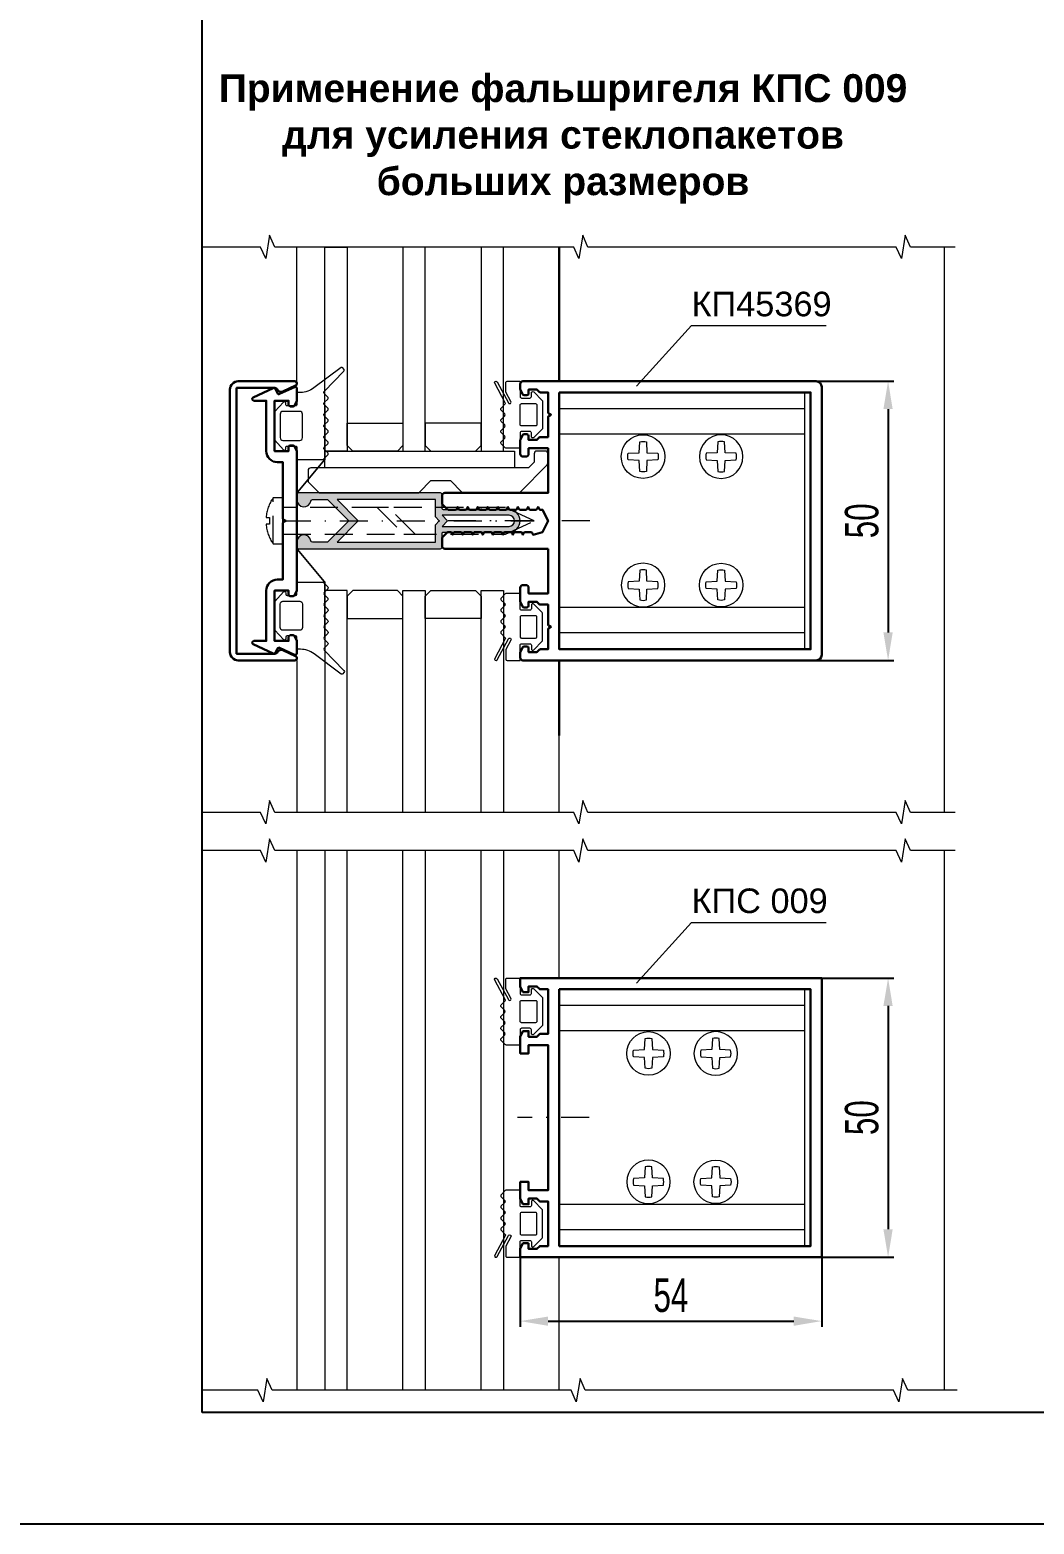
# Model space of a CAD drawing. Extents: x -37 to 8820, y -336 to 478.
# Drawn here: x 6724.6 to 6814.5, y 0 to 133.8 of the extents above; entities that cross this region are included whole.
import ezdxf

# ---------------------------------------------------------------- set-up
doc = ezdxf.new("R2010")
doc.units = 0
doc.header["$LTSCALE"] = 5
doc.linetypes.add('DASHDOT', pattern=[1, 0.5, -0.25, 0, -0.25])
doc.linetypes.add('HIDDEN', pattern=[0.375, 0.25, -0.125])
doc.layers.get('0').update_dxf_attribs({"linetype": 'CONTINUOUS', "lineweight": 30})
doc.layers.get('DEFPOINTS').update_dxf_attribs({"linetype": 'CONTINUOUS'})
for name, color, linetype, lineweight in [('1', 6, 'DASHDOT', 13), ('2', 3, 'HIDDEN', 13), ('Dimentions', 5, 'CONTINUOUS', 15), ('Glass', 5, 'CONTINUOUS', 20), ('Ал подклад', 7, 'CONTINUOUS', 20), ('Герлен', 7, 'CONTINUOUS', 60), ('Зигзаг', 1, 'CONTINUOUS', 15), ('Конструкции', 252, 'CONTINUOUS', 20), ('Подкладки', 1, 'CONTINUOUS', 20), ('Рамки', 1, 'CONTINUOUS', 15), ('Текстовый', 7, 'CONTINUOUS', 9), ('Уплотнители', 1, 'CONTINUOUS', 20), ('Штриховка', 1, 'CONTINUOUS', 5)]:
    doc.layers.add(name, color=color, linetype=linetype, lineweight=lineweight)
doc.layers.add('Скрытые', color=14, linetype='CONTINUOUS', plot=False)
doc.styles.add('3', font='RUSS.SHX', dxfattribs={"width": 0.7, "height": 3})
doc.styles.add('Каталожный', font='arial.ttf', dxfattribs={"height": 2.5})
doc.dimstyles.new('MX1_6', dxfattribs={"dimtxt": 3, "dimasz": 2.5, "dimexe": 0.5, "dimexo": 0, "dimgap": 0.8, "dimtad": 1, "dimlfac": 1.6, "dimdsep": 46, "dimtxsty": '3', "dimcen": 0, "dimclrd": 256, "dimclre": 256, "dimclrt": 256, "dimaunit": 1, "dimadec": 0, "dimazin": 0, "dimtfac": 1, "dimtmove": 0, "dimatfit": 1, "dimfxl": 1, "dimtvp": 1, "dimtolj": 1, "dimtzin": 0, "dimarcsym": 0})

# ---------------------------------------------------------------- blocks, each defined once
blk = doc.blocks.new('*D1503')
at = {"layer": 'DEFPOINTS', "color": 0, "transparency": 16777216}
for p in [(6768.5, 24.28), (6795.5, 23.9), (6795.5, 18.18)]:
    blk.add_point(p, dxfattribs=at)
at = {"layer": 'Dimentions', "lineweight": -2, "transparency": 16777216}
for p, q in [((6768.5, 24.28), (6768.5, 17.68)), ((6795.5, 23.9), (6795.5, 17.68)), ((6771, 18.18), (6793, 18.18))]:
    blk.add_line(p, q, dxfattribs=at)
at = {"layer": 'Dimentions', "transparency": 16777216}
for points in [[(6771, 18.59), (6771, 17.76), (6768.5, 18.18)], [(6793, 18.59), (6793, 17.76), (6795.5, 18.18)]]:
    blk.add_solid(points, dxfattribs=at)
at = {"layer": 'Dimentions', "transparency": 16777216, "insert": (6782, 20.48), "char_height": 3, "attachment_point": 5, "style": '3'}
blk.add_mtext('\\A1;54', dxfattribs=at)
blk = doc.blocks.new('GVD82-42')
blk.add_lwpolyline([(-0.71, -0.71), (-2.67, -0.6, -0.110915), (-2.67, 0.6), (-0.71, 0.71), (-0.6, 2.67, -0.110915), (0.6, 2.67), (0.71, 0.71), (2.67, 0.6, -0.110915), (2.67, -0.6), (0.71, -0.71), (0.6, -2.67, -0.110915), (-0.6, -2.67)], format="xyb", close=True)
blk.add_circle((0, 0), 3.9)
blk = doc.blocks.new('upl6001')
at = {"layer": 'Уплотнители'}
for points in [[(3.63, 1.66), (1.96, 2.57, 0.124913), (1.84, 2.6), (0.25, 2.6, 0.414214), (0, 2.35), (0, 0), (2.75, 0, -0.414214), (3, -0.25), (3, -1.75, -0.414214), (2.75, -2), (2.1, -2, 0.668587), (1.92, -2.43), (3.43, -3.93, 0.198619), (3.6, -4), (8.4, -4, 0.198619), (8.57, -3.93), (10.08, -2.43, 0.668587), (9.9, -2), (9.25, -2, -0.414214), (9, -1.75), (9, -0.25, -0.414214), (9.25, 0), (12, 0), (12, 2.5, 0.198912), (11.93, 2.67), (11.18, 3.42, 0.414214), (10.82, 3.42), (10.18, 2.78, -0.414214), (9.82, 2.78), (9.18, 3.42, 0.414214), (8.82, 3.42), (8.18, 2.78, -0.414214), (7.82, 2.78), (7.18, 3.42, 0.414214), (6.82, 3.42), (6.18, 2.78, -0.414214), (5.82, 2.78), (5.18, 3.42, 0.414214), (4.82, 3.42), (4.13, 2.73, -0.332076), (3.84, 2.69), (0.37, 4.57, 1), (0.13, 4.13), (3.87, 2.1, -1)], [(4.25, -3), (7.75, -3, 0.414214), (8, -2.75), (8, -0.25, 0.414214), (7.75, 0), (4.25, 0, 0.414214), (4, -0.25), (4, -2.75, 0.414214)]]:
    blk.add_lwpolyline(points, format="xyb", close=True, dxfattribs=at)
blk = doc.blocks.new('tpu_007mm')
at = {"layer": 'Уплотнители'}
for points in [[(-2.15, 2, 0.414214), (-2.4, 1.75), (-2.4, 0.25, 0.414214), (-2.15, 0), (0, 0), (0, -4.62, -0.198912), (-0.06, -4.76), (-0.82, -5.53, -0.414214), (-1.18, -5.53), (-1.82, -4.88, 0.414214), (-2.18, -4.88), (-2.82, -5.53, -0.414214), (-3.18, -5.53), (-3.82, -4.88, 0.414214), (-4.18, -4.88), (-4.82, -5.53, -0.414214), (-5.18, -5.53), (-5.82, -4.88, 0.414214), (-6.18, -4.88), (-6.82, -5.53, -0.414214), (-7.18, -5.53), (-7.82, -4.88, 0.414214), (-8.18, -4.88), (-8.82, -5.53, -0.414214), (-9.18, -5.53), (-9.82, -4.88, 0.414214), (-10.18, -4.88), (-10.82, -5.53, -0.414214), (-11.18, -5.53), (-11.82, -4.88, 0.414214), (-12.18, -4.88), (-15.82, -8.42, -0.414214), (-16.18, -8.42), (-16.39, -8.21, -0.292538), (-16.44, -7.95), (-12.8, -3.06, 0.161788), (-12, -0.67), (-12, 0), (-9.85, 0, 0.414214), (-9.6, 0.25), (-9.6, 1.75, 0.414214), (-9.85, 2), (-10.1, 2, -0.668587), (-10.28, 2.43), (-8.57, 3.93, -0.198619), (-8.4, 4), (-3.6, 4, -0.198619), (-3.43, 3.93), (-1.72, 2.43, -0.668587), (-1.9, 2)], [(-8.1, 3), (-3.9, 3, -0.414214), (-3.4, 2.5), (-3.4, -0.5, -0.414214), (-3.9, -1), (-8.1, -1, -0.414214), (-8.6, -0.5), (-8.6, 2.5, -0.414214)]]:
    blk.add_lwpolyline(points, format="xyb", close=True, dxfattribs=at)
blk = doc.blocks.new('t50-2n')
at = {"layer": 'Уплотнители'}
for points in [[(-4.7, 0), (-2.25, 0, -0.414214), (-2, -0.25), (-2, -6.8, 0.5), (-2, -7.2), (-2, -12, 1), (2, -12), (2, -7.2, 0.5), (2, -6.8), (2, -0.25, -0.414214), (2.25, 0), (4.7, 0, 0.414214), (5, 0.3), (5, 25.7, 0.414214), (4.7, 26), (3.75, 26, 0.922113), (3.55, 23.52, -0.367523), (3.8, 23.22), (3.8, 20.5), (0, 16.7), (-3.8, 20.5), (-3.8, 23.22, -0.367523), (-3.55, 23.52, 0.922113), (-3.75, 26), (-4.7, 26, 0.414214), (-5, 25.7), (-5, 0.3, 0.414214)], [(0, -1), (-1, 0), (-1, -12, 1), (1, -12), (1, 0), (0, -1)]]:
    blk.add_lwpolyline(points, format="xyb", close=True, dxfattribs=at)
blk.add_lwpolyline([(-0.7, 1.2), (0, 0.5), (0.7, 1.2), (3.8, 1.2), (3.8, 18.8), (0, 15), (-3.8, 18.8), (-3.8, 1.2)], close=True, dxfattribs=at)
blk = doc.blocks.new('*D1504')
at = {"layer": 'DEFPOINTS', "color": 0, "transparency": 16777216}
for p in [(6791.78, 102.35), (6791.78, 77.35), (6801.45, 77.35)]:
    blk.add_point(p, dxfattribs=at)
at = {"layer": 'Dimentions', "lineweight": -2, "transparency": 16777216}
for p, q in [((6791.78, 102.35), (6801.95, 102.35)), ((6801.45, 99.85), (6801.45, 79.85)), ((6791.78, 77.35), (6801.95, 77.35))]:
    blk.add_line(p, q, dxfattribs=at)
at = {"layer": 'Dimentions', "transparency": 16777216}
for points in [[(6801.03, 99.85), (6801.86, 99.85), (6801.45, 102.35)], [(6801.03, 79.85), (6801.86, 79.85), (6801.45, 77.35)]]:
    blk.add_solid(points, dxfattribs=at)
at = {"layer": 'Dimentions', "transparency": 16777216, "insert": (6799.1, 89.85), "char_height": 3, "attachment_point": 5, "rotation": 90, "style": '3'}
blk.add_mtext('\\A1;50', dxfattribs=at)
blk = doc.blocks.new('*D1505')
at = {"layer": 'DEFPOINTS', "color": 0, "transparency": 16777216}
for p in [(6791.17, 48.9), (6791.17, 23.9), (6801.45, 23.9)]:
    blk.add_point(p, dxfattribs=at)
at = {"layer": 'Dimentions', "lineweight": -2, "transparency": 16777216}
for p, q in [((6791.17, 48.9), (6801.95, 48.9)), ((6801.45, 46.4), (6801.45, 26.4)), ((6791.17, 23.9), (6801.95, 23.9))]:
    blk.add_line(p, q, dxfattribs=at)
at = {"layer": 'Dimentions', "transparency": 16777216}
for points in [[(6801.03, 46.4), (6801.86, 46.4), (6801.45, 48.9)], [(6801.03, 26.4), (6801.86, 26.4), (6801.45, 23.9)]]:
    blk.add_solid(points, dxfattribs=at)
at = {"layer": 'Dimentions', "transparency": 16777216, "insert": (6799.1, 36.4), "char_height": 3, "attachment_point": 5, "rotation": 90, "style": '3'}
blk.add_mtext('\\A1;50', dxfattribs=at)

msp = doc.modelspace()

# ---------------------------------------------------------------- hatches: boundary and pattern name
at = {"layer": 'Штриховка'}
h = msp.add_hatch(color=256, dxfattribs=at)
h.dxf.hatch_style = 1
edge = h.paths.add_edge_path(flags=16)
edge.add_line((6762, 89.8468), (6761.5, 89.3468))
edge.add_line((6761.5, 89.3468), (6767.5, 89.3468))
edge.add_arc((6767.5, 89.8468), 0.5, 270, 450)
edge.add_line((6767.5, 90.3468), (6761.5, 90.3468))
edge.add_line((6761.5, 90.3468), (6762, 89.8468))
h.paths.add_polyline_path([(6760.9, 89.4953), (6761.2515, 89.8468), (6760.9, 90.1983), (6760.9, 91.7468), (6752.0985, 91.7468), (6753.9985, 89.8468), (6752.0985, 87.9468), (6760.9, 87.9468)], flags=16)
edge = h.paths.add_edge_path()
edge.add_line((6761.5, 87.4968), (6761.5, 88.7218))
edge.add_arc((6761.625, 88.7218), 0.125, 90, 180, ccw=False)
edge.add_line((6761.625, 88.8468), (6764.9, 88.8468))
edge.add_arc((6765, 88.9218), 0.125, 216.869898, 323.130102)
edge.add_line((6765.1, 88.8468), (6767.5, 88.8468))
edge.add_arc((6767.5, 89.8468), 1, 270, 450)
edge.add_line((6767.5, 90.8468), (6765.1, 90.8468))
edge.add_arc((6765, 90.7718), 0.125, 36.869898, 143.130102)
edge.add_line((6764.9, 90.8468), (6761.625, 90.8468))
edge.add_arc((6761.625, 90.9718), 0.125, 180, 270, ccw=False)
edge.add_line((6761.5, 90.9718), (6761.5, 92.1968))
edge.add_arc((6761.35, 92.1968), 0.15, 0, 90)
edge.add_line((6761.35, 92.3468), (6748.65, 92.3468))
edge.add_arc((6748.65, 92.1968), 0.15, 90, 180)
edge.add_line((6748.5, 92.1968), (6748.5, 91.7218))
edge.add_arc((6749.125, 91.7218), 0.625, 180, 350.718201)
edge.add_arc((6749.8899, 91.5968), 0.15, 90, 170.718201, ccw=False)
edge.add_line((6749.8899, 91.7468), (6751.25, 91.7468))
edge.add_line((6751.25, 91.7468), (6753.15, 89.8468))
edge.add_line((6753.15, 89.8468), (6751.25, 87.9468))
edge.add_line((6751.25, 87.9468), (6749.8899, 87.9468))
edge.add_arc((6749.8899, 88.0968), 0.15, 189.281799, 270, ccw=False)
edge.add_arc((6749.125, 87.9718), 0.625, 9.281799, 180)
edge.add_line((6748.5, 87.9718), (6748.5, 87.4968))
edge.add_arc((6748.65, 87.4968), 0.15, 180, 270)
edge.add_line((6748.65, 87.3468), (6761.35, 87.3468))
edge.add_arc((6761.35, 87.4968), 0.15, 270, 360)

# ---------------------------------------------------------------- linework, layer by layer
for p, q in [((6772, 102.3468), (6772, 114.3571)), ((6772, 70.6235), (6772, 77.3468))]:
    msp.add_line(p, q)
for points in [[(6742.5, 78.0968), (6742.5, 101.5968, -0.41421356), (6743.25, 102.3468), (6748.3, 102.3468, -0.80258485), (6748.3845, 101.9656), (6747.2352, 101.4296, -0.40155944), (6746.7768, 101.5853, 0.27973928), (6746.5106, 101.7468), (6743.1, 101.7468), (6743.1, 77.9468), (6746.5106, 77.9468, 0.27973928), (6746.7768, 78.1084, -0.40155944), (6747.2352, 78.264), (6748.3845, 77.7281, -0.80258485), (6748.3, 77.3468), (6743.25, 77.3468, -0.41421356)], [(6748.5, 96.0614, 0.11643382), (6748.4842, 96.1285), (6748.2915, 96.5139, 0.28407904), (6748.1573, 96.5968), (6747.9, 96.5968, 0.41421356), (6747.75, 96.4468), (6747.75, 96.0968), (6746.5, 96.0968), (6746.5, 100.5968), (6747.75, 100.5968), (6747.75, 100.2468, 0.41421356), (6747.9, 100.0968), (6748.1573, 100.0968, 0.28407904), (6748.2915, 100.1797), (6748.4842, 100.5651, 0.11643382), (6748.5, 100.6322), (6748.5, 101.6968, 0.54861879), (6748.2866, 101.8328), (6746.9515, 101.2102, -0.41421356), (6746.7522, 101.2828), (6746.5762, 101.6602, 0.41421356), (6746.3769, 101.7328), (6744.5866, 100.898, 0.29147342), (6744.5, 100.762), (6744.5, 100.7468, 0.41421356), (6744.65, 100.5968), (6745.75, 100.5968), (6745.75, 96.0968, 0.41421356), (6746.75, 95.0968), (6747.25, 95.0968), (6747.25, 90.0645, 0.28407904), (6747.3329, 89.9304), (6747.5, 89.8468), (6747.3329, 89.7633, 0.28407904), (6747.25, 89.6291), (6747.25, 84.5968), (6746.75, 84.5968, 0.41421356), (6745.75, 83.5968), (6745.75, 79.0968), (6744.65, 79.0968, 0.41421356), (6744.5, 78.9468), (6744.5, 78.9316, 0.29147342), (6744.5866, 78.7957), (6746.3769, 77.9609, 0.41421356), (6746.5762, 78.0334), (6746.7522, 78.4109, -0.41421356), (6746.9515, 78.4834), (6748.2866, 77.8609, 0.54861879), (6748.5, 77.9968), (6748.5, 79.0614, 0.11643382), (6748.4842, 79.1285), (6748.2915, 79.5139, 0.28407904), (6748.1573, 79.5968), (6747.9, 79.5968, 0.41421356), (6747.75, 79.4468), (6747.75, 79.0968), (6746.5, 79.0968), (6746.5, 83.5968), (6747.75, 83.5968), (6747.75, 83.2468, 0.41421356), (6747.9, 83.0968), (6748.1573, 83.0968, 0.28407904), (6748.2915, 83.1797), (6748.4842, 83.5651, 0.11643382), (6748.5, 83.6322)], [(6771, 87.3468), (6761.75, 87.3468, -0.41421356), (6761.5, 87.5968), (6761.5, 88.2847, -0.19891237), (6761.5439, 88.3908), (6761.9561, 88.8029, -0.19891237), (6762.0621, 88.8468), (6762.2323, 88.8468, -0.28407904), (6762.3665, 88.7639), (6762.45, 88.5968), (6762.5335, 88.7639, -0.28407904), (6762.6677, 88.8468), (6763.1323, 88.8468, -0.28407904), (6763.2665, 88.7639), (6763.35, 88.5968), (6763.4335, 88.7639, -0.28407904), (6763.5677, 88.8468), (6764.0323, 88.8468, -0.28407904), (6764.1665, 88.7639), (6764.25, 88.5968), (6764.3335, 88.7639, -0.28407904), (6764.4677, 88.8468), (6764.9323, 88.8468, -0.28407904), (6765.0665, 88.7639), (6765.15, 88.5968), (6765.2335, 88.7639, -0.28407904), (6765.3677, 88.8468), (6765.8323, 88.8468, -0.28407904), (6765.9665, 88.7639), (6766.05, 88.5968), (6766.1335, 88.7639, -0.28407904), (6766.2677, 88.8468), (6766.7323, 88.8468, -0.28407904), (6766.8665, 88.7639), (6766.95, 88.5968), (6767.0335, 88.7639, -0.28407904), (6767.1677, 88.8468), (6767.6323, 88.8468, -0.28407904), (6767.7665, 88.7639), (6767.85, 88.5968), (6767.9335, 88.7639, -0.28407904), (6768.0677, 88.8468), (6768.5323, 88.8468, -0.28407904), (6768.6665, 88.7639), (6768.75, 88.5968), (6768.8335, 88.7639, -0.28407904), (6768.9677, 88.8468), (6769.4323, 88.8468, -0.28407904), (6769.5665, 88.7639), (6769.65, 88.5968), (6770.5, 88.8468), (6771, 89.8468), (6770.5, 90.8468), (6770.3177, 90.8468, -0.28407904), (6770.1835, 90.9297), (6770.1, 91.0968), (6770.0165, 90.9297, -0.28407904), (6769.8823, 90.8468), (6769.4177, 90.8468, -0.28407904), (6769.2835, 90.9297), (6769.2, 91.0968), (6769.1165, 90.9297, -0.28407904), (6768.9823, 90.8468), (6768.5177, 90.8468, -0.28407904), (6768.3835, 90.9297), (6768.3, 91.0968), (6768.2165, 90.9297, -0.28407904), (6768.0823, 90.8468), (6767.6177, 90.8468, -0.28407904), (6767.4835, 90.9297), (6767.4, 91.0968), (6767.3165, 90.9297, -0.28407904), (6767.1823, 90.8468), (6766.7177, 90.8468, -0.28407904), (6766.5835, 90.9297), (6766.5, 91.0968), (6766.4165, 90.9297, -0.28407904), (6766.2823, 90.8468), (6765.8177, 90.8468, -0.28407904), (6765.6835, 90.9297), (6765.6, 91.0968), (6765.5165, 90.9297, -0.28407904), (6765.3823, 90.8468), (6764.9177, 90.8468, -0.28407904), (6764.7835, 90.9297), (6764.7, 91.0968), (6764.6165, 90.9297, -0.28407904), (6764.4823, 90.8468), (6764.0177, 90.8468, -0.28407904), (6763.8835, 90.9297), (6763.8, 91.0968), (6763.7165, 90.9297, -0.28407904), (6763.5823, 90.8468), (6763.1177, 90.8468, -0.28407904), (6762.9835, 90.9297), (6762.9, 91.0968), (6762.8165, 90.9297, -0.28407904), (6762.6823, 90.8468), (6762.0621, 90.8468, -0.19891237), (6761.9561, 90.8908), (6761.5439, 91.3029, -0.19891237), (6761.5, 91.4089), (6761.5, 92.0968, -0.41421356), (6761.75, 92.3468), (6771, 92.3468), (6771, 96.3468), (6769.25, 96.3468), (6769.25, 95.8468, -0.41421356), (6769, 95.5968), (6768.75, 95.5968, -0.41421356), (6768.5, 95.8468), (6768.5, 97.0614, -0.11643382), (6768.5158, 97.1285), (6768.7085, 97.5139, -0.28407904), (6768.8427, 97.5968), (6769.1, 97.5968, -0.41421356), (6769.25, 97.4468), (6769.25, 97.0968), (6770, 97.0968), (6770.2061, 97.3029, -0.19891237), (6770.3121, 97.3468), (6771, 97.3468), (6771, 99.1291, -0.28407904), (6771.0829, 99.2633), (6771.25, 99.3468), (6771.0829, 99.4304, -0.28407904), (6771, 99.5645), (6771, 101.3468), (6770.3121, 101.3468, -0.19891237), (6770.2061, 101.3908), (6770, 101.5968), (6769.25, 101.5968), (6769.25, 101.2468, -0.41421356), (6769.1, 101.0968), (6768.8427, 101.0968, -0.28407904), (6768.7085, 101.1797), (6768.5158, 101.5651, -0.11643382), (6768.5, 101.6322), (6768.5, 102.0968, -0.41421356), (6768.75, 102.3468), (6795, 102.3468, -0.41421356), (6795.5, 101.8468), (6795.5, 77.8468, -0.41421356), (6795, 77.3468), (6768.75, 77.3468, -0.41421356), (6768.5, 77.5968), (6768.5, 78.0614, -0.11643382), (6768.5158, 78.1285), (6768.7085, 78.5139, -0.28407904), (6768.8427, 78.5968), (6769.1, 78.5968, -0.41421356), (6769.25, 78.4468), (6769.25, 78.0968), (6770, 78.0968), (6770.2061, 78.3029, -0.19891237), (6770.3121, 78.3468), (6771, 78.3468), (6771, 80.1291, -0.28407904), (6771.0829, 80.2633), (6771.25, 80.3468), (6771.0829, 80.4304, -0.28407904), (6771, 80.5645), (6771, 82.3468), (6770.3121, 82.3468, -0.19891237), (6770.2061, 82.3908), (6770, 82.5968), (6769.25, 82.5968), (6769.25, 82.2468, -0.41421356), (6769.1, 82.0968), (6768.8427, 82.0968, -0.28407904), (6768.7085, 82.1797), (6768.5158, 82.5651, -0.11643382), (6768.5, 82.6322), (6768.5, 83.8468, -0.41421356), (6768.75, 84.0968), (6769, 84.0968, -0.41421356), (6769.25, 83.8468), (6769.25, 83.3468), (6771, 83.3468)]]:
    msp.add_lwpolyline(points, format="xyb", close=True)
for points in [[(6772, 101.3468), (6794.5, 101.3468), (6794.5, 78.3468), (6772, 78.3468)], [(6769.25, 25.1525), (6769.25, 24.6525), (6770, 24.6525), (6770.25, 24.9025), (6771, 24.9025), (6771, 28.9025), (6770.25, 28.9025), (6770, 29.1525), (6769.25, 29.1525), (6769.25, 28.6525), (6768.75, 28.6525), (6768.5, 29.1525), (6768.5, 30.6525), (6769.25, 30.6525), (6769.25, 29.9025), (6771, 29.9025), (6771, 42.9025), (6769.25, 42.9025), (6769.25, 42.1525), (6768.5, 42.1525), (6768.5, 43.6525), (6768.75, 44.1525), (6769.25, 44.1525), (6769.25, 43.6525), (6770, 43.6525), (6770.25, 43.9025), (6771, 43.9025), (6771, 47.9025), (6770.25, 47.9025), (6770, 48.1525), (6769.25, 48.1525), (6769.25, 47.6525), (6768.75, 47.6525), (6768.5, 48.1525), (6768.5, 48.9025), (6795.5, 48.9025), (6795.5, 23.9025), (6768.5, 23.9025), (6768.5, 24.6525), (6768.75, 25.1525)], [(6772, 47.9025), (6794.5, 47.9025), (6794.5, 24.9025), (6772, 24.9025)]]:
    msp.add_lwpolyline(points, close=True)
at = {"layer": '1'}
for p, q in [((6747.25, 89.8468), (6769.75, 89.8468)), ((6774.7359, 89.8468), (6761.5, 89.8468)), ((6774.6761, 36.4025), (6768.2692, 36.4025)), ((6774.6761, 36.4025), (6771.25, 36.4025))]:
    msp.add_line(p, q, dxfattribs=at)
at = {"layer": '2', "ltscale": 2}
msp.add_line((6746.3657, 87.7968), (6746.3657, 91.8968), dxfattribs=at)
msp.add_lwpolyline([(6746.3657, 87.7968), (6747.25, 87.7968), (6747.25, 91.8968), (6746.3657, 91.8968, 0.13134756), (6745.7375, 90.1468), (6746.0511, 90.1468), (6746.0511, 89.5468), (6745.7375, 89.5468, 0.13134756)], format="xyb", close=True, dxfattribs=at)
for points in [[(6747.25, 88.6468), (6767.1766, 88.6468), (6769.75, 89.8468), (6767.1766, 91.0468), (6747.25, 91.0468)], [(6755.6888, 91.0468), (6758.0888, 88.6468), (6759.0888, 88.6468), (6756.6888, 91.0468)]]:
    msp.add_lwpolyline(points, close=True, dxfattribs=at)
at = {"layer": 'Glass'}
for points in [[(6753, 114.3571), (6753, 96.0968), (6751, 96.0968), (6751, 114.3571)], [(6758, 114.3571), (6758, 96.0968), (6760, 96.0968), (6760, 114.3571)], [(6765, 114.3571), (6765, 96.0968), (6767, 96.0968), (6767, 114.3571)], [(6757.5, 96.0968), (6753.5, 96.0968), (6753, 96.5968), (6753, 98.5968), (6758, 98.5968), (6758, 96.5968)], [(6760.5, 96.0968), (6764.5, 96.0968), (6765, 96.5968), (6765, 98.5968), (6760, 98.5968), (6760, 96.5968)], [(6757.5, 83.5968), (6753.5, 83.5968), (6753, 83.0968), (6753, 81.0968), (6758, 81.0968), (6758, 83.0968)], [(6760.5, 83.5968), (6764.5, 83.5968), (6765, 83.0968), (6765, 81.0968), (6760, 81.0968), (6760, 83.0968)]]:
    msp.add_lwpolyline(points, close=True, dxfattribs=at)
for points in [[(6753, 63.7401), (6753, 83.5968), (6751, 83.5968), (6751, 63.7401)], [(6758, 63.7401), (6758, 83.5968), (6760, 83.5968), (6760, 63.7401)], [(6765, 63.7401), (6765, 83.5968), (6767, 83.5968), (6767, 63.7401)], [(6751, 60.3248), (6751, 12)], [(6753, 12), (6753, 60.3248)], [(6758, 12), (6758, 60.3248)], [(6760, 60.3248), (6760, 12)], [(6765, 12), (6765, 60.3248)], [(6767, 60.3248), (6767, 12)]]:
    msp.add_lwpolyline(points, dxfattribs=at)
at = {"layer": 'Ал подклад'}
msp.add_lwpolyline([(6763.4579, 92.3468), (6768.3107, 92.3468, 0.19891237), (6768.4874, 92.42), (6770.9268, 94.8594, 0.19891237), (6771, 95.0362), (6771, 95.8468, 0.41421356), (6770.75, 96.0968), (6770, 96.0968, 0.41421356), (6769.75, 95.8468), (6769.75, 95.0968), (6769.25, 94.5968), (6749.75, 94.5968, 0.41421356), (6749.5, 94.3468), (6749.5, 93.4504, 0.19891237), (6749.5732, 93.2736), (6750.4268, 92.42, 0.19891237), (6750.6036, 92.3468), (6759.2929, 92.3468, 0.19891237), (6759.4697, 92.42), (6760.5, 93.4504), (6762.2508, 93.4504), (6763.2812, 92.42, 0.19891237)], format="xyb", close=True, dxfattribs=at)
at = {"layer": 'Герлен', "ltscale": 2, "const_width": 0.15}
msp.add_lwpolyline([(6751, 100.1968), (6751, 95.3468), (6748.5, 92.3468), (6748.5, 87.3468), (6751, 84.3468), (6751, 79.4968)], dxfattribs=at)
at = {"layer": 'Зигзаг'}
for points in [[(6807.4455, 114.371), (6803.4545, 114.371), (6802.9898, 115.4253), (6802.6413, 113.3352), (6802.1753, 114.371), (6789.8692, 114.371), (6774.5698, 114.371), (6774.1051, 115.4253), (6773.7566, 113.3352), (6773.2906, 114.371), (6760.9846, 114.371), (6746.5221, 114.371), (6746.0574, 115.4253), (6745.7089, 113.3352), (6745.2429, 114.371), (6740, 114.371)], [(6807.4455, 63.7401), (6803.4545, 63.7401), (6802.9898, 64.7944), (6802.6413, 62.7042), (6802.1753, 63.7401), (6789.8692, 63.7401), (6774.5698, 63.7401), (6774.1051, 64.7944), (6773.7566, 62.7042), (6773.2906, 63.7401), (6760.9846, 63.7401), (6746.5221, 63.7401), (6746.0574, 64.7944), (6745.7089, 62.7042), (6745.2429, 63.7401), (6740, 63.7401)], [(6807.4455, 60.3248), (6803.4545, 60.3248), (6802.9898, 61.3792), (6802.6413, 59.289), (6802.1753, 60.3248), (6789.8692, 60.3248), (6774.5698, 60.3248), (6774.1051, 61.3792), (6773.7566, 59.289), (6773.2906, 60.3248), (6760.9846, 60.3248), (6746.5221, 60.3248), (6746.0574, 61.3792), (6745.7089, 59.289), (6745.2429, 60.3248), (6740, 60.3248)], [(6807.6376, 12), (6803.2133, 12), (6802.7487, 13.0543), (6802.4002, 10.9642), (6801.9342, 12), (6789.6281, 12), (6774.3287, 12), (6773.864, 13.0543), (6773.5155, 10.9642), (6773.0495, 12), (6760.7434, 12), (6746.281, 12), (6745.8163, 13.0543), (6745.4678, 10.9642), (6745.0018, 12), (6740, 12)]]:
    msp.add_lwpolyline(points, dxfattribs=at)
at = {"layer": 'Конструкции'}
for p, q in [((6748.5, 102.3468), (6748.5, 114.371)), ((6806.5, 63.7401), (6806.5, 114.3571)), ((6794, 99.8879), (6772, 99.8879)), ((6794, 97.6148), (6772, 97.6148)), ((6794, 82.0789), (6772, 82.0789)), ((6794, 79.8057), (6772, 79.8057)), ((6748.5, 77.3468), (6748.5, 63.7401)), ((6772, 63.7401), (6772, 77.3468)), ((6748.5, 60.3248), (6748.5, 12)), ((6772, 48.9025), (6772, 60.3248)), ((6806.5, 12), (6806.5, 60.3248)), ((6794, 46.4436), (6772, 46.4436)), ((6794, 44.1705), (6772, 44.1705)), ((6794, 28.6346), (6772, 28.6346)), ((6794, 26.3614), (6772, 26.3614)), ((6772, 12), (6772, 23.9025))]:
    msp.add_line(p, q, dxfattribs=at)
for points in [[(6740, 114.371), (6740, 63.7401)], [(6740, 60.3248), (6740, 12)]]:
    msp.add_lwpolyline(points, dxfattribs=at)
for points in [[(6772, 78.3468), (6794, 78.3468), (6794, 101.3468), (6772, 101.3468)], [(6772, 24.9025), (6794, 24.9025), (6794, 47.9025), (6772, 47.9025)]]:
    msp.add_lwpolyline(points, close=True, dxfattribs=at)
at = {"layer": 'Подкладки'}
msp.add_lwpolyline([(6751, 94.5968), (6751, 96.0968), (6768, 96.0968), (6768, 94.5968)], close=True, dxfattribs=at)
at = {"layer": 'Рамки', "linetype": 'Continuous'}
for points in [[(6778.9105, 101.9021), (6783.8439, 107.3269), (6795.9026, 107.3269)], [(6778.9105, 48.4578), (6783.8439, 53.8826), (6795.9026, 53.8826)]]:
    msp.add_lwpolyline(points, dxfattribs=at)
at = {"layer": 'Скрытые', "linetype": 'Continuous'}
for points in [[(6720, 297), (6930, 297), (6930, 0), (6720, 0)], [(6740, 10), (6740, 287), (6905, 287), (6905, 10)]]:
    msp.add_lwpolyline(points, close=True, dxfattribs=at)
at = {"layer": 'Уплотнители'}
for points in [[(6747.5, 83.2718, 0.41421356), (6747.625, 83.1468), (6748.375, 83.1468, 0.41421356), (6748.5, 83.2718), (6748.5, 84.3468), (6750.8104, 84.3468, -0.19891237), (6750.8811, 84.3175), (6751.2634, 83.9352, -0.41421356), (6751.2634, 83.7584), (6750.9402, 83.4352, 0.41421356), (6750.9402, 83.2584), (6751.2634, 82.9352, -0.41421356), (6751.2634, 82.7584), (6750.9402, 82.4352, 0.41421356), (6750.9402, 82.2584), (6751.2634, 81.9352, -0.41421356), (6751.2634, 81.7584), (6750.9402, 81.4352, 0.41421356), (6750.9402, 81.2584), (6751.2634, 80.9352, -0.41421356), (6751.2634, 80.7584), (6750.9402, 80.4352, 0.41421356), (6750.9402, 80.2584), (6751.2634, 79.9352, -0.41421356), (6751.2634, 79.7584), (6750.9402, 79.4352, 0.41421356), (6750.9402, 79.2584), (6751.2634, 78.9352, -0.41421356), (6751.2634, 78.7584), (6750.9402, 78.4352, 0.41421356), (6750.9402, 78.2584), (6752.7116, 76.4352, -0.41421356), (6752.7116, 76.2584), (6752.6066, 76.1534, -0.29253821), (6752.475, 76.1245), (6750.0324, 77.9491, 0.16178775), (6748.8355, 78.3468), (6748.5, 78.3468), (6748.5, 79.4218, 0.41421356), (6748.375, 79.5468), (6747.625, 79.5468, 0.41421356), (6747.5, 79.4218), (6747.5, 79.2968, -0.66858666), (6747.2865, 79.2085), (6746.5365, 80.0602, -0.19861919), (6746.5, 80.1485), (6746.5, 82.5451, -0.19861919), (6746.5365, 82.6334), (6747.2865, 83.4851, -0.66858666), (6747.5, 83.3968)], [(6747, 80.2968), (6747, 82.3968, -0.41421356), (6747.25, 82.6468), (6748.75, 82.6468, -0.41421356), (6749, 82.3968), (6749, 80.2968, -0.41421356), (6748.75, 80.0468), (6747.25, 80.0468, -0.41421356)]]:
    msp.add_lwpolyline(points, format="xyb", close=True, dxfattribs=at)

# ---------------------------------------------------------------- block references
at = {"xscale": 0.5, "yscale": 0.5, "zscale": 0.5, "rotation": 90}
for p in [(6768.5, 77.3468), (6768.5, 23.9025)]:
    msp.add_blockref('upl6001', p, dxfattribs=at)
at = {"layer": 'Конструкции', "yscale": 0.5, "zscale": 0.5}
for p, xscale in [((6779.5, 95.5968), 0.5), ((6786.5, 95.5968), -0.5), ((6779.9874, 42.1525), 0.5), ((6786.0126, 42.1525), -0.5)]:
    msp.add_blockref('GVD82-42', p, dxfattribs=dict(at, xscale=xscale))
at = {"layer": 'Конструкции', "yscale": 0.5, "zscale": 0.5, "rotation": 180}
for p, xscale in [((6779.5, 84.0968), -0.5), ((6786.5, 84.0968), 0.5), ((6779.9874, 30.6525), -0.5), ((6786.0126, 30.6525), 0.5)]:
    msp.add_blockref('GVD82-42', p, dxfattribs=dict(at, xscale=xscale))
at = {"layer": 'Уплотнители', "yscale": 0.5, "zscale": 0.5, "rotation": 90}
for name, p, xscale in [('tpu_007mm', (6748.5, 95.3468), -0.5), ('upl6001', (6768.5, 102.3468), -0.5), ('t50-2n', (6761.5, 89.8468), 0.5), ('upl6001', (6768.5, 48.9025), -0.5)]:
    msp.add_blockref(name, p, dxfattribs=dict(at, xscale=xscale))

# ---------------------------------------------------------------- texts
at = {"layer": 'Текстовый', "linetype": 'Continuous', "insert": (6740.8481, 129.8484), "char_height": 2.5, "width": 62.978127, "attachment_point": 1, "style": 'Каталожный'}
msp.add_mtext('\\pxqc;{\\fArial|b1|i0|c204|p34;Применение фальшригеля КПС 009 для усиления стеклопакетов больших размеров}', dxfattribs=at)
at = {"layer": 'Текстовый', "color": 1, "linetype": 'Continuous', "char_height": 2.2, "width": 18.463692, "attachment_point": 1, "style": 'Каталожный'}
for s, insert in [('\\pxql;КП45369', (6783.8439, 110.3663)), ('\\pxql;КПС 009', (6783.8439, 56.922))]:
    msp.add_mtext(s, dxfattribs=dict(at, insert=insert))

# ---------------------------------------------------------------- dimensions: what is measured, and where the dimension line sits
at = {"layer": 'Dimentions'}
for base, p1, p2, picture, middle in [((6801.4463, 77.3468), (6791.7819, 102.3468), (6791.7819, 77.3468), '*D1504', (6799.1035, 89.8468)), ((6801.4463, 23.9025), (6791.1693, 48.9025), (6791.1693, 23.9025), '*D1505', (6799.1035, 36.4025))]:
    dim = msp.add_linear_dim(base=base, p1=p1, p2=p2, angle=90, dimstyle='MX1_6', override={"dimlfac": 2}, dxfattribs=at)
    dim.commit()
    dim.dimension.update_dxf_attribs({"geometry": picture, "text_midpoint": middle})
dim = msp.add_linear_dim(base=(6795.5, 18.1777), p1=(6768.5, 24.2775), p2=(6795.5, 23.9025), dimstyle='MX1_6', override={"dimlfac": 2}, dxfattribs=at)
dim.commit()
dim.dimension.update_dxf_attribs({"geometry": '*D1503', "text_midpoint": (6782, 20.4777)})

doc.saveas('drawing.dxf')
